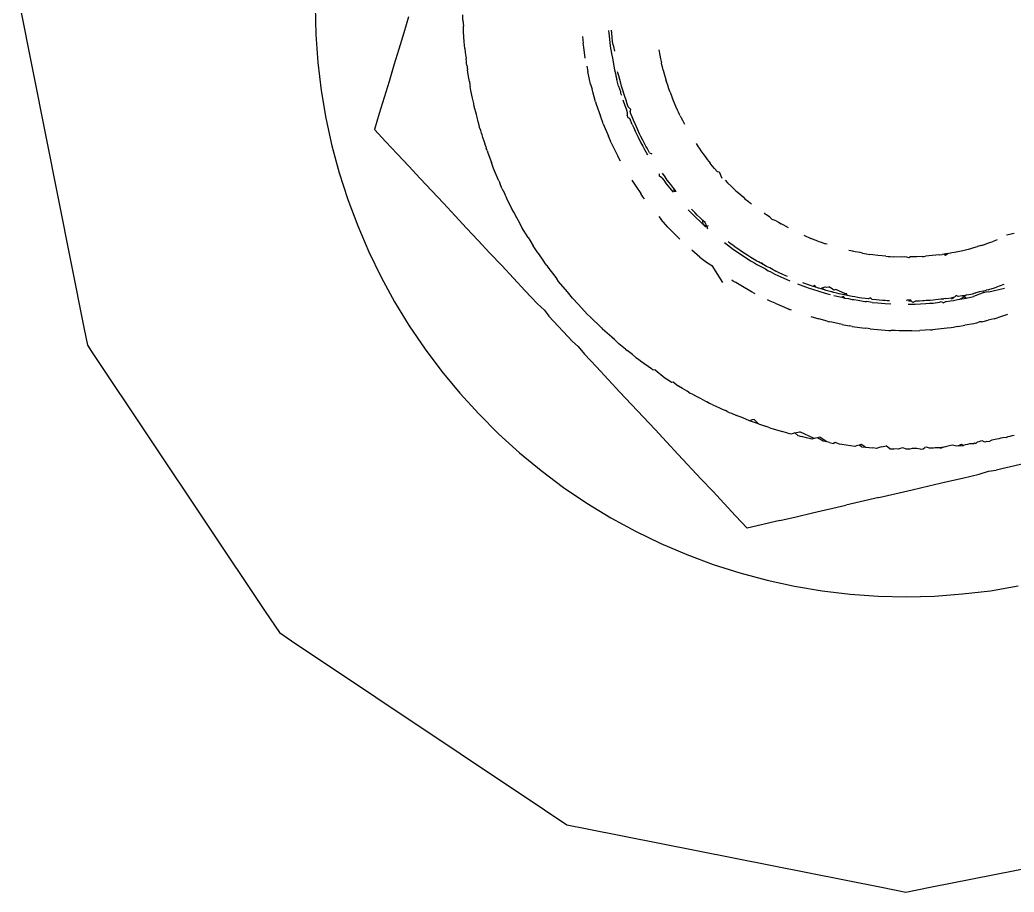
# Model space of a CAD drawing. Header units: millimetres. Extents: x -2916 to 2490, y 92 to 4100.
# Drawn here: x -1787.08 to -1770.25, y 1746.85 to 1761.62 of the extents above; entities that cross this region are included whole.
import ezdxf

# ---------------------------------------------------------------- set-up
doc = ezdxf.new("R2010")
doc.units = ezdxf.units.MM

msp = doc.modelspace()

# ---------------------------------------------------------------- linework, layer by layer
for p, q in [((-1787.082, 1761.851), (-1786, 1756.411)), ((-1782.082, 1761.843), (-1782.07, 1761.367)), ((-1780.5, 1761.669), (-1780.583, 1761.394)), ((-1779.583, 1761.611), (-1779.581, 1761.7)), ((-1779.583, 1761.611), (-1779.574, 1761.509)), ((-1780.583, 1761.394), (-1780.666, 1761.12)), ((-1779.569, 1761.416), (-1779.574, 1761.509)), ((-1779.562, 1761.243), (-1779.569, 1761.416)), ((-1777.114, 1761.437), (-1777.111, 1761.389)), ((-1777.111, 1761.389), (-1777.099, 1761.291)), ((-1777.061, 1761.389), (-1777.065, 1761.441)), ((-1777.053, 1761.319), (-1777.061, 1761.389)), ((-1782.07, 1761.367), (-1782.036, 1760.893)), ((-1779.548, 1761.133), (-1779.562, 1761.243)), ((-1777.555, 1761.334), (-1777.546, 1761.223)), ((-1777.536, 1761.153), (-1777.546, 1761.223)), ((-1777.099, 1761.291), (-1777.086, 1761.17)), ((-1777.047, 1761.259), (-1777.053, 1761.319)), ((-1777.041, 1761.208), (-1777.047, 1761.259)), ((-1777.026, 1761.168), (-1777.041, 1761.208)), ((-1780.666, 1761.12), (-1780.75, 1760.847)), ((-1779.548, 1761.133), (-1779.541, 1761.062)), ((-1779.541, 1761.062), (-1779.529, 1760.963)), ((-1777.509, 1760.968), (-1777.536, 1761.153)), ((-1777.086, 1761.17), (-1777.075, 1761.109)), ((-1777.075, 1761.109), (-1777.068, 1761.047)), ((-1777.068, 1761.047), (-1777.046, 1760.938)), ((-1777.007, 1761.085), (-1777.026, 1761.168)), ((-1776.264, 1761.108), (-1776.25, 1761.017)), ((-1782.036, 1760.893), (-1781.979, 1760.42)), ((-1779.521, 1760.905), (-1779.529, 1760.963)), ((-1779.523, 1760.877), (-1779.521, 1760.905)), ((-1779.515, 1760.851), (-1779.523, 1760.877)), ((-1777.046, 1760.938), (-1777.028, 1760.83)), ((-1776.25, 1761.017), (-1776.235, 1760.958)), ((-1776.235, 1760.958), (-1776.222, 1760.889)), ((-1776.211, 1760.851), (-1776.222, 1760.889)), ((-1780.75, 1760.847), (-1780.832, 1760.574)), ((-1779.515, 1760.851), (-1779.503, 1760.773)), ((-1779.492, 1760.691), (-1779.503, 1760.773)), ((-1777.486, 1760.832), (-1777.467, 1760.743)), ((-1777.437, 1760.607), (-1777.467, 1760.743)), ((-1777.028, 1760.83), (-1777.013, 1760.769)), ((-1777.013, 1760.769), (-1777.001, 1760.708)), ((-1777.001, 1760.708), (-1776.991, 1760.67)), ((-1776.94, 1760.67), (-1776.962, 1760.735)), ((-1776.205, 1760.824), (-1776.211, 1760.851)), ((-1776.19, 1760.762), (-1776.205, 1760.824)), ((-1776.19, 1760.762), (-1776.173, 1760.705)), ((-1776.173, 1760.705), (-1776.157, 1760.644)), ((-1780.832, 1760.574), (-1780.915, 1760.302)), ((-1779.482, 1760.632), (-1779.492, 1760.691)), ((-1779.472, 1760.571), (-1779.482, 1760.632)), ((-1779.472, 1760.571), (-1779.467, 1760.513)), ((-1777.421, 1760.53), (-1777.437, 1760.607)), ((-1776.991, 1760.67), (-1776.973, 1760.605)), ((-1776.947, 1760.495), (-1776.973, 1760.605)), ((-1776.908, 1760.542), (-1776.94, 1760.67)), ((-1776.894, 1760.493), (-1776.908, 1760.542)), ((-1776.157, 1760.644), (-1776.138, 1760.583)), ((-1776.115, 1760.511), (-1776.138, 1760.583)), ((-1781.979, 1760.42), (-1781.9, 1759.951)), ((-1779.467, 1760.513), (-1779.456, 1760.488)), ((-1779.445, 1760.422), (-1779.456, 1760.488)), ((-1779.418, 1760.292), (-1779.445, 1760.422)), ((-1777.421, 1760.53), (-1777.396, 1760.441)), ((-1777.383, 1760.396), (-1777.396, 1760.441)), ((-1777.336, 1760.228), (-1777.383, 1760.396)), ((-1776.947, 1760.495), (-1776.915, 1760.401)), ((-1776.915, 1760.401), (-1776.912, 1760.375)), ((-1776.912, 1760.375), (-1776.896, 1760.342)), ((-1776.868, 1760.407), (-1776.894, 1760.493)), ((-1776.857, 1760.367), (-1776.868, 1760.407)), ((-1776.841, 1760.318), (-1776.857, 1760.367)), ((-1776.093, 1760.45), (-1776.115, 1760.511)), ((-1776.075, 1760.395), (-1776.093, 1760.45)), ((-1776.075, 1760.395), (-1776.048, 1760.329)), ((-1780.915, 1760.302), (-1780.998, 1760.031)), ((-1779.396, 1760.198), (-1779.418, 1760.292)), ((-1779.392, 1760.152), (-1779.396, 1760.198)), ((-1777.336, 1760.228), (-1777.325, 1760.19)), ((-1776.872, 1760.26), (-1776.843, 1760.166)), ((-1776.82, 1760.257), (-1776.841, 1760.318)), ((-1776.799, 1760.194), (-1776.82, 1760.257)), ((-1776.048, 1760.329), (-1776.032, 1760.283)), ((-1775.997, 1760.204), (-1776.032, 1760.283)), ((-1775.978, 1760.152), (-1775.997, 1760.204)), ((-1780.998, 1760.031), (-1781.08, 1759.76)), ((-1779.354, 1760.016), (-1779.392, 1760.152)), ((-1777.325, 1760.19), (-1777.253, 1759.986)), ((-1776.843, 1760.166), (-1776.82, 1760.108)), ((-1776.82, 1760.108), (-1776.8, 1760.049)), ((-1776.8, 1760.049), (-1776.798, 1760.001)), ((-1776.782, 1760.145), (-1776.799, 1760.194)), ((-1776.739, 1760.098), (-1776.782, 1760.145)), ((-1776.751, 1760.064), (-1776.739, 1760.098)), ((-1776.736, 1760.023), (-1776.751, 1760.064)), ((-1775.946, 1760.085), (-1775.978, 1760.152)), ((-1775.931, 1760.053), (-1775.946, 1760.085)), ((-1775.92, 1760.026), (-1775.931, 1760.053)), ((-1775.904, 1759.992), (-1775.92, 1760.026)), ((-1781.9, 1759.951), (-1781.798, 1759.486)), ((-1779.343, 1759.971), (-1779.354, 1760.016)), ((-1779.321, 1759.888), (-1779.343, 1759.971)), ((-1779.304, 1759.834), (-1779.321, 1759.888)), ((-1777.221, 1759.894), (-1777.253, 1759.986)), ((-1777.208, 1759.858), (-1777.221, 1759.894)), ((-1777.208, 1759.858), (-1777.119, 1759.649)), ((-1776.785, 1759.96), (-1776.798, 1760.001)), ((-1776.757, 1759.947), (-1776.785, 1759.96)), ((-1776.716, 1759.845), (-1776.757, 1759.947)), ((-1776.726, 1759.999), (-1776.736, 1760.023)), ((-1776.717, 1759.975), (-1776.736, 1760.023)), ((-1776.717, 1759.975), (-1776.726, 1759.999)), ((-1776.693, 1759.919), (-1776.717, 1759.975)), ((-1776.666, 1759.854), (-1776.693, 1759.919)), ((-1775.904, 1759.992), (-1775.886, 1759.959)), ((-1775.886, 1759.959), (-1775.866, 1759.916)), ((-1775.866, 1759.916), (-1775.829, 1759.851)), ((-1781.08, 1759.76), (-1780.886, 1759.553)), ((-1779.3, 1759.796), (-1779.304, 1759.834)), ((-1779.279, 1759.742), (-1779.3, 1759.796)), ((-1779.266, 1759.701), (-1779.279, 1759.742)), ((-1779.256, 1759.668), (-1779.266, 1759.701)), ((-1776.716, 1759.845), (-1776.69, 1759.789)), ((-1776.69, 1759.789), (-1776.666, 1759.731)), ((-1776.645, 1759.807), (-1776.666, 1759.854)), ((-1776.666, 1759.731), (-1776.631, 1759.664)), ((-1776.626, 1759.766), (-1776.645, 1759.807)), ((-1776.59, 1759.688), (-1776.626, 1759.766)), ((-1780.886, 1759.553), (-1780.692, 1759.346)), ((-1779.244, 1759.625), (-1779.256, 1759.668)), ((-1779.217, 1759.544), (-1779.244, 1759.625)), ((-1779.194, 1759.471), (-1779.217, 1759.544)), ((-1777.085, 1759.569), (-1777.119, 1759.649)), ((-1777.07, 1759.533), (-1777.085, 1759.569)), ((-1777.07, 1759.533), (-1776.957, 1759.309)), ((-1776.631, 1759.664), (-1776.614, 1759.629)), ((-1776.614, 1759.629), (-1776.569, 1759.533)), ((-1776.567, 1759.641), (-1776.59, 1759.688)), ((-1776.569, 1759.533), (-1776.537, 1759.478)), ((-1776.537, 1759.582), (-1776.567, 1759.641)), ((-1776.508, 1759.525), (-1776.537, 1759.582)), ((-1776.495, 1759.502), (-1776.508, 1759.525)), ((-1776.484, 1759.479), (-1776.508, 1759.525)), ((-1775.635, 1759.524), (-1775.599, 1759.466)), ((-1781.798, 1759.486), (-1781.675, 1759.026)), ((-1779.194, 1759.471), (-1779.19, 1759.444)), ((-1779.171, 1759.406), (-1779.19, 1759.444)), ((-1779.171, 1759.406), (-1779.158, 1759.365)), ((-1779.158, 1759.365), (-1779.099, 1759.204)), ((-1776.537, 1759.478), (-1776.51, 1759.424)), ((-1776.51, 1759.424), (-1776.456, 1759.333)), ((-1776.484, 1759.479), (-1776.495, 1759.502)), ((-1776.463, 1759.442), (-1776.484, 1759.479)), ((-1776.42, 1759.364), (-1776.463, 1759.442)), ((-1776.42, 1759.364), (-1776.381, 1759.35)), ((-1775.599, 1759.466), (-1775.584, 1759.443)), ((-1775.584, 1759.443), (-1775.551, 1759.399)), ((-1775.551, 1759.399), (-1775.519, 1759.352)), ((-1780.692, 1759.346), (-1780.498, 1759.138)), ((-1779.064, 1759.098), (-1779.099, 1759.204)), ((-1776.915, 1759.226), (-1776.957, 1759.309)), ((-1775.519, 1759.352), (-1775.481, 1759.302)), ((-1775.481, 1759.302), (-1775.446, 1759.254)), ((-1775.446, 1759.254), (-1775.416, 1759.217)), ((-1775.416, 1759.217), (-1775.394, 1759.188)), ((-1775.359, 1759.145), (-1775.394, 1759.188)), ((-1781.675, 1759.026), (-1781.529, 1758.573)), ((-1780.498, 1759.138), (-1780.303, 1758.929)), ((-1778.994, 1758.94), (-1779.064, 1759.098)), ((-1776.16, 1758.96), (-1776.204, 1759.023)), ((-1775.32, 1759.101), (-1775.359, 1759.145)), ((-1775.279, 1759.051), (-1775.32, 1759.101)), ((-1775.279, 1759.051), (-1775.241, 1759.043)), ((-1775.241, 1759.043), (-1775.198, 1758.934)), ((-1780.303, 1758.929), (-1780.107, 1758.72)), ((-1778.972, 1758.89), (-1778.994, 1758.94)), ((-1778.972, 1758.89), (-1778.958, 1758.855)), ((-1778.92, 1758.759), (-1778.958, 1758.855)), ((-1776.724, 1758.902), (-1776.656, 1758.802)), ((-1776.251, 1758.972), (-1776.254, 1759.011)), ((-1776.211, 1758.944), (-1776.251, 1758.972)), ((-1776.211, 1758.944), (-1776.178, 1758.9)), ((-1776.178, 1758.9), (-1776.138, 1758.843)), ((-1776.122, 1758.905), (-1776.16, 1758.96)), ((-1776.091, 1758.864), (-1776.122, 1758.905)), ((-1776.063, 1758.828), (-1776.091, 1758.864)), ((-1775.142, 1758.905), (-1775.101, 1758.86)), ((-1775.101, 1758.86), (-1775.034, 1758.797)), ((-1780.107, 1758.72), (-1779.912, 1758.511)), ((-1778.92, 1758.759), (-1778.879, 1758.68)), ((-1778.879, 1758.68), (-1778.864, 1758.65)), ((-1776.656, 1758.802), (-1776.57, 1758.675)), ((-1776.138, 1758.843), (-1776.024, 1758.699)), ((-1776.011, 1758.759), (-1776.063, 1758.828)), ((-1775.973, 1758.712), (-1776.011, 1758.759)), ((-1775.998, 1758.706), (-1776.011, 1758.759)), ((-1775.973, 1758.712), (-1775.998, 1758.706)), ((-1775.002, 1758.763), (-1775.034, 1758.797)), ((-1775.002, 1758.763), (-1774.96, 1758.725)), ((-1774.96, 1758.725), (-1774.911, 1758.68)), ((-1774.911, 1758.68), (-1774.835, 1758.618)), ((-1781.529, 1758.573), (-1781.363, 1758.127)), ((-1779.912, 1758.511), (-1779.715, 1758.301)), ((-1778.864, 1758.65), (-1778.844, 1758.606)), ((-1778.76, 1758.427), (-1778.844, 1758.606)), ((-1776.535, 1758.623), (-1776.57, 1758.675)), ((-1776.508, 1758.588), (-1776.535, 1758.623)), ((-1774.835, 1758.618), (-1774.806, 1758.589)), ((-1774.806, 1758.589), (-1774.746, 1758.541)), ((-1774.746, 1758.541), (-1774.719, 1758.518)), ((-1774.719, 1758.518), (-1774.693, 1758.499)), ((-1778.72, 1758.361), (-1778.76, 1758.427)), ((-1778.67, 1758.265), (-1778.72, 1758.361)), ((-1775.766, 1758.401), (-1775.691, 1758.319)), ((-1775.672, 1758.373), (-1775.712, 1758.414)), ((-1775.65, 1758.348), (-1775.672, 1758.373)), ((-1775.613, 1758.312), (-1775.65, 1758.348)), ((-1774.484, 1758.347), (-1774.462, 1758.33)), ((-1779.715, 1758.301), (-1779.519, 1758.091)), ((-1778.62, 1758.175), (-1778.67, 1758.265)), ((-1778.584, 1758.104), (-1778.62, 1758.175)), ((-1776.266, 1758.285), (-1776.224, 1758.237)), ((-1776.111, 1758.109), (-1776.224, 1758.237)), ((-1775.691, 1758.319), (-1775.512, 1758.153)), ((-1775.566, 1758.266), (-1775.613, 1758.312)), ((-1775.519, 1758.22), (-1775.566, 1758.266)), ((-1775.512, 1758.153), (-1775.519, 1758.22)), ((-1775.482, 1758.185), (-1775.519, 1758.22)), ((-1775.453, 1758.121), (-1775.482, 1758.185)), ((-1774.439, 1758.316), (-1774.462, 1758.33)), ((-1774.384, 1758.279), (-1774.439, 1758.316)), ((-1774.348, 1758.237), (-1774.384, 1758.279)), ((-1774.28, 1758.214), (-1774.348, 1758.237)), ((-1774.28, 1758.214), (-1774.238, 1758.191)), ((-1774.238, 1758.191), (-1774.193, 1758.162)), ((-1781.363, 1758.127), (-1781.175, 1757.69)), ((-1779.519, 1758.091), (-1779.321, 1757.88)), ((-1778.476, 1757.931), (-1778.584, 1758.104)), ((-1776.085, 1758.08), (-1776.111, 1758.109)), ((-1776.027, 1758.021), (-1776.085, 1758.08)), ((-1775.984, 1757.979), (-1776.027, 1758.021)), ((-1775.453, 1758.121), (-1775.512, 1758.153)), ((-1775.512, 1758.153), (-1775.478, 1758.116)), ((-1775.478, 1758.116), (-1775.453, 1758.121)), ((-1775.428, 1758.127), (-1775.453, 1758.121)), ((-1775.453, 1758.121), (-1775.441, 1758.081)), ((-1774.16, 1758.144), (-1774.193, 1758.162)), ((-1774.069, 1758.098), (-1774.16, 1758.144)), ((-1779.321, 1757.88), (-1779.124, 1757.668)), ((-1778.476, 1757.931), (-1778.448, 1757.886)), ((-1778.448, 1757.886), (-1778.392, 1757.789)), ((-1775.929, 1757.924), (-1775.984, 1757.979)), ((-1775.909, 1757.904), (-1775.929, 1757.924)), ((-1775.155, 1757.845), (-1774.999, 1757.729)), ((-1775.06, 1757.835), (-1775.093, 1757.86)), ((-1773.808, 1757.97), (-1773.689, 1757.917)), ((-1773.619, 1757.889), (-1773.689, 1757.917)), ((-1773.574, 1757.872), (-1773.619, 1757.889)), ((-1773.574, 1757.872), (-1773.517, 1757.853)), ((-1773.517, 1757.853), (-1773.443, 1757.825)), ((-1770.75, 1757.816), (-1770.684, 1757.84)), ((-1770.684, 1757.84), (-1770.619, 1757.861)), ((-1770.537, 1757.893), (-1770.619, 1757.861)), ((-1770.248, 1758), (-1770.38, 1757.969)), ((-1781.175, 1757.69), (-1780.967, 1757.262)), ((-1778.323, 1757.692), (-1778.392, 1757.789)), ((-1778.299, 1757.656), (-1778.323, 1757.692)), ((-1775.57, 1757.599), (-1775.705, 1757.717)), ((-1775.007, 1757.797), (-1775.06, 1757.835)), ((-1774.954, 1757.758), (-1775.007, 1757.797)), ((-1774.999, 1757.729), (-1774.937, 1757.688)), ((-1774.912, 1757.729), (-1774.954, 1757.758)), ((-1774.937, 1757.688), (-1774.897, 1757.659)), ((-1774.886, 1757.712), (-1774.912, 1757.729)), ((-1774.847, 1757.685), (-1774.886, 1757.712)), ((-1774.803, 1757.656), (-1774.847, 1757.685)), ((-1773.415, 1757.818), (-1773.443, 1757.825)), ((-1773.012, 1757.704), (-1773.045, 1757.713)), ((-1772.986, 1757.7), (-1773.012, 1757.704)), ((-1772.938, 1757.689), (-1773.012, 1757.704)), ((-1772.938, 1757.689), (-1772.986, 1757.7)), ((-1772.857, 1757.676), (-1772.938, 1757.689)), ((-1772.818, 1757.666), (-1772.857, 1757.676)), ((-1771.377, 1757.66), (-1771.304, 1757.676)), ((-1771.304, 1757.676), (-1771.256, 1757.683)), ((-1771.256, 1757.683), (-1771.228, 1757.691)), ((-1771.228, 1757.691), (-1771.12, 1757.712)), ((-1771.12, 1757.712), (-1771.071, 1757.725)), ((-1771.071, 1757.725), (-1771.001, 1757.741)), ((-1771.071, 1757.725), (-1771.026, 1757.737)), ((-1771.026, 1757.737), (-1771.001, 1757.741)), ((-1771.001, 1757.741), (-1770.934, 1757.761)), ((-1770.934, 1757.761), (-1770.867, 1757.779)), ((-1770.813, 1757.795), (-1770.867, 1757.779)), ((-1770.813, 1757.795), (-1770.75, 1757.816)), ((-1770.813, 1757.795), (-1770.786, 1757.805)), ((-1770.786, 1757.805), (-1770.75, 1757.816)), ((-1779.124, 1757.668), (-1778.925, 1757.456)), ((-1778.223, 1757.548), (-1778.299, 1757.656)), ((-1778.186, 1757.484), (-1778.223, 1757.548)), ((-1775.57, 1757.599), (-1775.46, 1757.514)), ((-1775.46, 1757.514), (-1775.369, 1757.458)), ((-1774.897, 1757.659), (-1774.804, 1757.601)), ((-1774.804, 1757.601), (-1774.711, 1757.54)), ((-1774.759, 1757.629), (-1774.803, 1757.656)), ((-1774.706, 1757.596), (-1774.759, 1757.629)), ((-1774.711, 1757.54), (-1774.656, 1757.509)), ((-1774.648, 1757.56), (-1774.706, 1757.596)), ((-1774.656, 1757.509), (-1774.604, 1757.476)), ((-1774.603, 1757.534), (-1774.648, 1757.56)), ((-1774.578, 1757.519), (-1774.603, 1757.534)), ((-1774.549, 1757.503), (-1774.578, 1757.519)), ((-1774.489, 1757.469), (-1774.549, 1757.503)), ((-1774.515, 1757.498), (-1774.549, 1757.503)), ((-1772.818, 1757.666), (-1772.748, 1757.656)), ((-1772.748, 1757.656), (-1772.699, 1757.646)), ((-1772.642, 1757.64), (-1772.699, 1757.646)), ((-1772.559, 1757.628), (-1772.642, 1757.64)), ((-1772.485, 1757.622), (-1772.559, 1757.628)), ((-1772.42, 1757.615), (-1772.485, 1757.622)), ((-1772.42, 1757.615), (-1772.383, 1757.612)), ((-1772.383, 1757.612), (-1772.346, 1757.611)), ((-1772.346, 1757.611), (-1772.298, 1757.607)), ((-1772.159, 1757.602), (-1772.298, 1757.607)), ((-1772.11, 1757.603), (-1772.159, 1757.602)), ((-1772.065, 1757.601), (-1772.11, 1757.603)), ((-1772.03, 1757.586), (-1772.065, 1757.601)), ((-1772.001, 1757.604), (-1772.03, 1757.586)), ((-1771.934, 1757.607), (-1772.001, 1757.604)), ((-1771.897, 1757.605), (-1771.934, 1757.607)), ((-1771.807, 1757.612), (-1771.897, 1757.605)), ((-1771.807, 1757.612), (-1771.774, 1757.613)), ((-1771.774, 1757.613), (-1771.748, 1757.615)), ((-1771.692, 1757.621), (-1771.748, 1757.615)), ((-1771.636, 1757.625), (-1771.692, 1757.621)), ((-1771.575, 1757.633), (-1771.636, 1757.625)), ((-1771.514, 1757.64), (-1771.575, 1757.633)), ((-1771.514, 1757.64), (-1771.468, 1757.647)), ((-1771.432, 1757.651), (-1771.468, 1757.647)), ((-1771.377, 1757.66), (-1771.432, 1757.651)), ((-1771.432, 1757.651), (-1771.412, 1757.631)), ((-1771.412, 1757.631), (-1771.377, 1757.66)), ((-1778.925, 1757.456), (-1778.726, 1757.244)), ((-1778.161, 1757.458), (-1778.186, 1757.484)), ((-1778.161, 1757.458), (-1778.142, 1757.432)), ((-1778.142, 1757.432), (-1777.99, 1757.232)), ((-1775.369, 1757.458), (-1775.184, 1757.172)), ((-1774.604, 1757.476), (-1774.46, 1757.4)), ((-1774.489, 1757.469), (-1774.515, 1757.498)), ((-1774.444, 1757.444), (-1774.489, 1757.469)), ((-1774.46, 1757.4), (-1774.411, 1757.37)), ((-1774.388, 1757.416), (-1774.444, 1757.444)), ((-1774.411, 1757.37), (-1774.382, 1757.358)), ((-1774.327, 1757.384), (-1774.388, 1757.416)), ((-1774.382, 1757.358), (-1774.3, 1757.314)), ((-1774.304, 1757.373), (-1774.327, 1757.384)), ((-1774.281, 1757.361), (-1774.327, 1757.384)), ((-1774.304, 1757.373), (-1774.281, 1757.361)), ((-1774.226, 1757.334), (-1774.281, 1757.361)), ((-1774.163, 1757.305), (-1774.226, 1757.334)), ((-1780.967, 1757.262), (-1780.738, 1756.844)), ((-1778.726, 1757.244), (-1778.527, 1757.03)), ((-1777.964, 1757.19), (-1777.99, 1757.232)), ((-1777.811, 1757.011), (-1777.964, 1757.19)), ((-1774.998, 1757.188), (-1775.028, 1757.208)), ((-1774.963, 1757.168), (-1774.998, 1757.188)), ((-1774.878, 1757.118), (-1774.963, 1757.168)), ((-1774.3, 1757.314), (-1774.199, 1757.269)), ((-1774.199, 1757.269), (-1774.1, 1757.222)), ((-1774.116, 1757.284), (-1774.163, 1757.305)), ((-1774.084, 1757.271), (-1774.116, 1757.284)), ((-1774.1, 1757.222), (-1774.044, 1757.2)), ((-1773.777, 1757.148), (-1773.825, 1757.165)), ((-1778.527, 1757.03), (-1778.327, 1756.817)), ((-1777.728, 1756.907), (-1777.811, 1757.011)), ((-1774.693, 1757.011), (-1774.878, 1757.118)), ((-1774.633, 1756.981), (-1774.693, 1757.011)), ((-1773.915, 1757.148), (-1773.779, 1757.095)), ((-1773.779, 1757.095), (-1773.72, 1757.076)), ((-1773.75, 1757.139), (-1773.777, 1757.148)), ((-1773.716, 1757.127), (-1773.75, 1757.139)), ((-1773.72, 1757.076), (-1773.661, 1757.055)), ((-1773.653, 1757.105), (-1773.716, 1757.127)), ((-1773.661, 1757.055), (-1773.557, 1757.024)), ((-1773.629, 1757.123), (-1773.653, 1757.105)), ((-1773.604, 1757.089), (-1773.653, 1757.105)), ((-1773.604, 1757.089), (-1773.629, 1757.123)), ((-1773.561, 1757.075), (-1773.604, 1757.089)), ((-1773.516, 1757.062), (-1773.561, 1757.075)), ((-1773.557, 1757.024), (-1773.45, 1756.99)), ((-1773.495, 1757.081), (-1773.516, 1757.062)), ((-1773.479, 1757.05), (-1773.516, 1757.062)), ((-1773.495, 1757.081), (-1773.449, 1757.096)), ((-1773.479, 1757.05), (-1773.495, 1757.081)), ((-1773.454, 1757.044), (-1773.479, 1757.05)), ((-1773.429, 1757.036), (-1773.479, 1757.05)), ((-1773.429, 1757.036), (-1773.454, 1757.044)), ((-1773.449, 1757.096), (-1773.42, 1757.089)), ((-1773.366, 1757.02), (-1773.429, 1757.036)), ((-1773.42, 1757.089), (-1773.386, 1757.1)), ((-1773.329, 1757.062), (-1773.386, 1757.1)), ((-1773.329, 1757.01), (-1773.366, 1757.02)), ((-1773.302, 1757.003), (-1773.366, 1757.02)), ((-1773.3, 1757.042), (-1773.329, 1757.062)), ((-1773.302, 1757.003), (-1773.329, 1757.01)), ((-1773.252, 1756.99), (-1773.302, 1757.003)), ((-1773.267, 1757.05), (-1773.3, 1757.042)), ((-1773.106, 1756.981), (-1773.267, 1757.05)), ((-1770.762, 1756.999), (-1770.939, 1756.933)), ((-1770.835, 1757.01), (-1770.9, 1756.993)), ((-1770.773, 1757.026), (-1770.835, 1757.01)), ((-1770.773, 1757.026), (-1770.724, 1757.04)), ((-1770.762, 1756.999), (-1770.723, 1757.011)), ((-1770.684, 1757.048), (-1770.724, 1757.04)), ((-1770.676, 1757.007), (-1770.723, 1757.011)), ((-1770.684, 1757.048), (-1770.658, 1757.059)), ((-1770.606, 1757.022), (-1770.676, 1757.007)), ((-1770.658, 1757.059), (-1770.598, 1757.077)), ((-1770.411, 1757.069), (-1770.606, 1757.022)), ((-1770.598, 1757.077), (-1770.549, 1757.092)), ((-1770.424, 1757.134), (-1770.549, 1757.092)), ((-1780.738, 1756.844), (-1780.49, 1756.438)), ((-1777.624, 1756.798), (-1777.728, 1756.907)), ((-1774.377, 1756.853), (-1774.422, 1756.876)), ((-1774.293, 1756.818), (-1774.377, 1756.853)), ((-1773.45, 1756.99), (-1773.362, 1756.967)), ((-1773.301, 1756.952), (-1773.165, 1756.92)), ((-1773.21, 1756.981), (-1773.252, 1756.99)), ((-1773.124, 1756.961), (-1773.21, 1756.981)), ((-1773.165, 1756.92), (-1773.146, 1756.938)), ((-1773.165, 1756.92), (-1773.116, 1756.908)), ((-1773.116, 1756.908), (-1773.146, 1756.938)), ((-1773.106, 1756.981), (-1773.124, 1756.961)), ((-1773.074, 1756.951), (-1773.124, 1756.961)), ((-1773.116, 1756.908), (-1773.054, 1756.898)), ((-1773.079, 1756.98), (-1773.106, 1756.981)), ((-1773.074, 1756.951), (-1773.079, 1756.98)), ((-1772.994, 1756.936), (-1773.074, 1756.951)), ((-1773.054, 1756.898), (-1772.993, 1756.884)), ((-1772.945, 1756.927), (-1772.994, 1756.936)), ((-1772.993, 1756.884), (-1772.963, 1756.88)), ((-1772.963, 1756.88), (-1772.89, 1756.869)), ((-1772.894, 1756.918), (-1772.945, 1756.927)), ((-1772.866, 1756.913), (-1772.894, 1756.918)), ((-1772.89, 1756.869), (-1772.776, 1756.849)), ((-1772.829, 1756.908), (-1772.866, 1756.913)), ((-1772.765, 1756.898), (-1772.829, 1756.908)), ((-1772.776, 1756.849), (-1772.748, 1756.848)), ((-1772.714, 1756.892), (-1772.765, 1756.898)), ((-1772.652, 1756.834), (-1772.748, 1756.848)), ((-1772.683, 1756.909), (-1772.714, 1756.892)), ((-1772.655, 1756.885), (-1772.683, 1756.909)), ((-1772.583, 1756.877), (-1772.655, 1756.885)), ((-1772.652, 1756.834), (-1772.556, 1756.826)), ((-1772.532, 1756.872), (-1772.583, 1756.877)), ((-1772.48, 1756.868), (-1772.532, 1756.872)), ((-1772.43, 1756.864), (-1772.48, 1756.868)), ((-1772.401, 1756.862), (-1772.43, 1756.864)), ((-1772.359, 1756.86), (-1772.401, 1756.862)), ((-1772.064, 1756.86), (-1772.054, 1756.884)), ((-1772.054, 1756.884), (-1772.003, 1756.878)), ((-1771.985, 1756.852), (-1772.036, 1756.852)), ((-1771.985, 1756.852), (-1772.003, 1756.878)), ((-1771.967, 1756.832), (-1771.985, 1756.852)), ((-1771.92, 1756.855), (-1771.967, 1756.832)), ((-1771.854, 1756.857), (-1771.92, 1756.855)), ((-1771.802, 1756.859), (-1771.854, 1756.857)), ((-1771.774, 1756.862), (-1771.802, 1756.859)), ((-1771.737, 1756.864), (-1771.774, 1756.862)), ((-1771.671, 1756.868), (-1771.737, 1756.864)), ((-1771.62, 1756.873), (-1771.671, 1756.868)), ((-1771.534, 1756.882), (-1771.62, 1756.873)), ((-1771.619, 1756.823), (-1771.511, 1756.836)), ((-1771.49, 1756.887), (-1771.534, 1756.882)), ((-1771.511, 1756.836), (-1771.482, 1756.851)), ((-1771.439, 1756.893), (-1771.49, 1756.887)), ((-1771.464, 1756.89), (-1771.49, 1756.887)), ((-1771.482, 1756.851), (-1771.444, 1756.829)), ((-1771.464, 1756.89), (-1771.439, 1756.893)), ((-1771.4, 1756.848), (-1771.444, 1756.829)), ((-1771.407, 1756.898), (-1771.439, 1756.893)), ((-1771.407, 1756.898), (-1771.309, 1756.912)), ((-1771.4, 1756.848), (-1771.327, 1756.86)), ((-1771.327, 1756.86), (-1771.277, 1756.866)), ((-1771.258, 1756.92), (-1771.309, 1756.912)), ((-1771.293, 1756.891), (-1771.309, 1756.912)), ((-1771.284, 1756.916), (-1771.293, 1756.891)), ((-1771.258, 1756.92), (-1771.284, 1756.916)), ((-1771.277, 1756.866), (-1771.208, 1756.884)), ((-1771.233, 1756.948), (-1771.258, 1756.92)), ((-1771.194, 1756.932), (-1771.233, 1756.948)), ((-1771.208, 1756.884), (-1771.169, 1756.887)), ((-1771.129, 1756.943), (-1771.194, 1756.932)), ((-1771.169, 1756.887), (-1771.093, 1756.927)), ((-1771.169, 1756.887), (-1771.061, 1756.906)), ((-1771.078, 1756.953), (-1771.129, 1756.943)), ((-1771.093, 1756.927), (-1771.129, 1756.943)), ((-1771.078, 1756.953), (-1771.093, 1756.927)), ((-1771.061, 1756.906), (-1771.093, 1756.927)), ((-1771.048, 1756.96), (-1771.078, 1756.953)), ((-1771.061, 1756.906), (-1770.939, 1756.933)), ((-1771.048, 1756.96), (-1770.95, 1756.981)), ((-1770.9, 1756.993), (-1770.95, 1756.981)), ((-1770.95, 1756.981), (-1770.925, 1756.988)), ((-1770.925, 1756.988), (-1770.9, 1756.993)), ((-1778.327, 1756.817), (-1778.203, 1756.7)), ((-1778.203, 1756.7), (-1778.126, 1756.602)), ((-1777.624, 1756.798), (-1777.479, 1756.636)), ((-1774.293, 1756.818), (-1774.178, 1756.769)), ((-1774.178, 1756.769), (-1774.087, 1756.731)), ((-1774.087, 1756.731), (-1774.023, 1756.706)), ((-1774.087, 1756.731), (-1774.052, 1756.716)), ((-1774.052, 1756.716), (-1774.023, 1756.706)), ((-1772.556, 1756.826), (-1772.433, 1756.814)), ((-1772.433, 1756.814), (-1772.336, 1756.809)), ((-1772.041, 1756.804), (-1771.964, 1756.803)), ((-1771.964, 1756.803), (-1771.923, 1756.805)), ((-1771.923, 1756.805), (-1771.837, 1756.81)), ((-1771.837, 1756.81), (-1771.744, 1756.813)), ((-1771.744, 1756.813), (-1771.681, 1756.819)), ((-1771.681, 1756.819), (-1771.619, 1756.823)), ((-1778.126, 1756.602), (-1777.724, 1756.172)), ((-1777.429, 1756.592), (-1777.479, 1756.636)), ((-1777.429, 1756.592), (-1777.238, 1756.405)), ((-1773.691, 1756.593), (-1773.556, 1756.555)), ((-1773.417, 1756.517), (-1773.556, 1756.555)), ((-1773.417, 1756.517), (-1773.38, 1756.507)), ((-1773.335, 1756.497), (-1773.38, 1756.507)), ((-1773.163, 1756.461), (-1773.335, 1756.497)), ((-1770.838, 1756.507), (-1770.888, 1756.484)), ((-1770.797, 1756.506), (-1770.838, 1756.507)), ((-1770.797, 1756.506), (-1770.691, 1756.533)), ((-1770.59, 1756.558), (-1770.691, 1756.533)), ((-1770.59, 1756.558), (-1770.458, 1756.6)), ((-1770.458, 1756.6), (-1770.354, 1756.633)), ((-1786, 1756.411), (-1785.94, 1756.111)), ((-1780.49, 1756.438), (-1780.223, 1756.044)), ((-1777.238, 1756.405), (-1777.216, 1756.378)), ((-1777.062, 1756.243), (-1777.216, 1756.378)), ((-1773.163, 1756.461), (-1773.072, 1756.442)), ((-1773.072, 1756.442), (-1773.034, 1756.435)), ((-1772.99, 1756.428), (-1773.034, 1756.435)), ((-1772.99, 1756.428), (-1772.769, 1756.397)), ((-1772.723, 1756.39), (-1772.769, 1756.397)), ((-1772.685, 1756.385), (-1772.723, 1756.39)), ((-1772.685, 1756.385), (-1772.372, 1756.36)), ((-1772.372, 1756.36), (-1772.334, 1756.357)), ((-1772.263, 1756.357), (-1772.334, 1756.357)), ((-1772.195, 1756.355), (-1772.263, 1756.357)), ((-1772.129, 1756.354), (-1772.195, 1756.355)), ((-1771.981, 1756.352), (-1772.129, 1756.354)), ((-1771.981, 1756.352), (-1771.843, 1756.359)), ((-1771.667, 1756.368), (-1771.843, 1756.359)), ((-1771.667, 1756.368), (-1771.629, 1756.37)), ((-1771.586, 1756.375), (-1771.629, 1756.37)), ((-1771.381, 1756.399), (-1771.586, 1756.375)), ((-1771.316, 1756.406), (-1771.381, 1756.399)), ((-1771.279, 1756.41), (-1771.316, 1756.406)), ((-1771.202, 1756.424), (-1771.279, 1756.41)), ((-1771.202, 1756.424), (-1771.083, 1756.446)), ((-1770.932, 1756.473), (-1771.083, 1756.446)), ((-1770.888, 1756.484), (-1770.932, 1756.473)), ((-1777.724, 1756.172), (-1777.631, 1756.089)), ((-1777.016, 1756.203), (-1777.062, 1756.243)), ((-1777.062, 1756.243), (-1777.036, 1756.22)), ((-1777.016, 1756.203), (-1777.036, 1756.22)), ((-1776.942, 1756.132), (-1777.016, 1756.203)), ((-1785.94, 1756.111), (-1785.867, 1756.001)), ((-1785.867, 1756.001), (-1782.927, 1751.602)), ((-1780.223, 1756.044), (-1779.938, 1755.663)), ((-1777.631, 1756.089), (-1777.523, 1755.957)), ((-1776.827, 1756.043), (-1776.942, 1756.132)), ((-1776.827, 1756.043), (-1776.798, 1756.02)), ((-1776.713, 1755.954), (-1776.798, 1756.02)), ((-1777.523, 1755.957), (-1777.322, 1755.742)), ((-1776.713, 1755.954), (-1776.655, 1755.901)), ((-1776.655, 1755.901), (-1776.611, 1755.873)), ((-1776.611, 1755.873), (-1776.574, 1755.846)), ((-1776.574, 1755.846), (-1776.39, 1755.712)), ((-1779.938, 1755.663), (-1779.634, 1755.297)), ((-1777.322, 1755.742), (-1777.122, 1755.529)), ((-1776.39, 1755.712), (-1776.358, 1755.684)), ((-1776.329, 1755.694), (-1776.358, 1755.684)), ((-1776.329, 1755.694), (-1776.163, 1755.559)), ((-1777.122, 1755.529), (-1776.925, 1755.317)), ((-1776.163, 1755.559), (-1776.107, 1755.523)), ((-1776.107, 1755.523), (-1776.05, 1755.481)), ((-1776.05, 1755.481), (-1776.022, 1755.491)), ((-1776.022, 1755.491), (-1775.93, 1755.414)), ((-1776.925, 1755.317), (-1776.725, 1755.103)), ((-1775.865, 1755.375), (-1775.93, 1755.414)), ((-1775.784, 1755.33), (-1775.865, 1755.375)), ((-1775.732, 1755.294), (-1775.784, 1755.33)), ((-1779.634, 1755.297), (-1779.314, 1754.945)), ((-1775.693, 1755.278), (-1775.732, 1755.294)), ((-1775.693, 1755.278), (-1775.654, 1755.257)), ((-1775.617, 1755.237), (-1775.654, 1755.257)), ((-1775.538, 1755.196), (-1775.617, 1755.237)), ((-1775.538, 1755.196), (-1775.45, 1755.15)), ((-1775.406, 1755.123), (-1775.45, 1755.15)), ((-1776.725, 1755.103), (-1776.329, 1754.681)), ((-1775.364, 1755.108), (-1775.406, 1755.123)), ((-1775.364, 1755.108), (-1775.288, 1755.072)), ((-1775.288, 1755.072), (-1775.237, 1755.047)), ((-1775.237, 1755.047), (-1775.203, 1755.032)), ((-1775.203, 1755.032), (-1775.136, 1755.002)), ((-1775.107, 1754.988), (-1775.136, 1755.002)), ((-1775.107, 1754.988), (-1775.072, 1754.968)), ((-1779.314, 1754.945), (-1778.977, 1754.608)), ((-1775.072, 1754.968), (-1775.032, 1754.957)), ((-1775.032, 1754.957), (-1774.952, 1754.922)), ((-1774.845, 1754.879), (-1774.952, 1754.922)), ((-1774.731, 1754.83), (-1774.845, 1754.879)), ((-1774.685, 1754.844), (-1774.731, 1754.83)), ((-1774.579, 1754.779), (-1774.731, 1754.83)), ((-1774.651, 1754.852), (-1774.685, 1754.844)), ((-1774.651, 1754.852), (-1774.579, 1754.779)), ((-1776.329, 1754.681), (-1776.135, 1754.473)), ((-1774.579, 1754.779), (-1774.439, 1754.731)), ((-1774.383, 1754.708), (-1774.439, 1754.731)), ((-1774.383, 1754.708), (-1774.31, 1754.69)), ((-1774.31, 1754.69), (-1774.211, 1754.66)), ((-1774.211, 1754.66), (-1774.177, 1754.65)), ((-1774.03, 1754.604), (-1774.177, 1754.65)), ((-1773.962, 1754.624), (-1773.88, 1754.643)), ((-1773.637, 1754.529), (-1773.88, 1754.643)), ((-1778.977, 1754.608), (-1778.625, 1754.289)), ((-1776.135, 1754.473), (-1775.936, 1754.261)), ((-1773.991, 1754.617), (-1774.03, 1754.604)), ((-1773.962, 1754.624), (-1773.991, 1754.617)), ((-1773.913, 1754.578), (-1773.962, 1754.624)), ((-1773.913, 1754.578), (-1773.85, 1754.562)), ((-1773.762, 1754.542), (-1773.85, 1754.562)), ((-1773.672, 1754.517), (-1773.762, 1754.542)), ((-1773.637, 1754.529), (-1773.672, 1754.517)), ((-1773.611, 1754.536), (-1773.637, 1754.529)), ((-1773.577, 1754.543), (-1773.611, 1754.536)), ((-1773.536, 1754.553), (-1773.577, 1754.543)), ((-1773.484, 1754.484), (-1773.577, 1754.543)), ((-1773.418, 1754.472), (-1773.536, 1754.553)), ((-1773.418, 1754.472), (-1773.484, 1754.484)), ((-1773.377, 1754.464), (-1773.418, 1754.472)), ((-1770.847, 1754.476), (-1770.873, 1754.47)), ((-1770.819, 1754.482), (-1770.847, 1754.476)), ((-1770.79, 1754.489), (-1770.819, 1754.482)), ((-1770.744, 1754.467), (-1770.79, 1754.489)), ((-1770.718, 1754.478), (-1770.744, 1754.467)), ((-1770.718, 1754.478), (-1770.662, 1754.487)), ((-1770.627, 1754.499), (-1770.662, 1754.487)), ((-1770.6, 1754.505), (-1770.627, 1754.499)), ((-1770.571, 1754.512), (-1770.6, 1754.505)), ((-1770.54, 1754.519), (-1770.571, 1754.512)), ((-1770.507, 1754.527), (-1770.54, 1754.519)), ((-1770.473, 1754.535), (-1770.507, 1754.527)), ((-1770.439, 1754.543), (-1770.473, 1754.535)), ((-1770.384, 1754.546), (-1770.439, 1754.543)), ((-1770.384, 1754.546), (-1770.351, 1754.563)), ((-1770.351, 1754.563), (-1770.316, 1754.571)), ((-1770.316, 1754.571), (-1770.282, 1754.579)), ((-1770.282, 1754.579), (-1770.249, 1754.587)), ((-1773.377, 1754.464), (-1773.31, 1754.448)), ((-1773.279, 1754.46), (-1773.31, 1754.448)), ((-1773.204, 1754.436), (-1773.279, 1754.46)), ((-1773.166, 1754.431), (-1773.204, 1754.436)), ((-1772.945, 1754.396), (-1773.166, 1754.431)), ((-1772.918, 1754.407), (-1772.945, 1754.396)), ((-1772.871, 1754.418), (-1772.918, 1754.407)), ((-1772.839, 1754.426), (-1772.871, 1754.418)), ((-1772.834, 1754.389), (-1772.871, 1754.418)), ((-1772.763, 1754.382), (-1772.839, 1754.426)), ((-1772.834, 1754.389), (-1772.763, 1754.382)), ((-1772.763, 1754.382), (-1772.64, 1754.372)), ((-1772.578, 1754.363), (-1772.64, 1754.372)), ((-1772.537, 1754.377), (-1772.578, 1754.363)), ((-1772.487, 1754.389), (-1772.537, 1754.377)), ((-1772.487, 1754.389), (-1772.417, 1754.405)), ((-1772.356, 1754.356), (-1772.417, 1754.405)), ((-1772.356, 1754.356), (-1772.287, 1754.354)), ((-1772.21, 1754.348), (-1772.287, 1754.354)), ((-1772.176, 1754.36), (-1772.21, 1754.348)), ((-1772.134, 1754.37), (-1772.176, 1754.36)), ((-1772.073, 1754.351), (-1772.134, 1754.37)), ((-1772.013, 1754.352), (-1772.073, 1754.351)), ((-1771.974, 1754.359), (-1772.013, 1754.352)), ((-1771.94, 1754.361), (-1771.974, 1754.359)), ((-1771.899, 1754.361), (-1771.94, 1754.361)), ((-1771.842, 1754.35), (-1771.899, 1754.361)), ((-1771.842, 1754.35), (-1771.789, 1754.357)), ((-1771.789, 1754.357), (-1771.759, 1754.375)), ((-1771.734, 1754.381), (-1771.759, 1754.375)), ((-1771.68, 1754.365), (-1771.734, 1754.381)), ((-1771.614, 1754.367), (-1771.68, 1754.365)), ((-1771.586, 1754.373), (-1771.614, 1754.367)), ((-1771.534, 1754.372), (-1771.586, 1754.373)), ((-1771.506, 1754.374), (-1771.534, 1754.372)), ((-1771.442, 1754.384), (-1771.506, 1754.374)), ((-1771.506, 1754.374), (-1771.474, 1754.371)), ((-1771.442, 1754.384), (-1771.474, 1754.371)), ((-1771.412, 1754.391), (-1771.442, 1754.384)), ((-1771.372, 1754.4), (-1771.412, 1754.391)), ((-1771.322, 1754.412), (-1771.372, 1754.4)), ((-1771.294, 1754.418), (-1771.322, 1754.412)), ((-1771.223, 1754.401), (-1771.294, 1754.418)), ((-1771.194, 1754.404), (-1771.223, 1754.401)), ((-1771.194, 1754.404), (-1771.14, 1754.435)), ((-1771.194, 1754.404), (-1771.108, 1754.41)), ((-1771.14, 1754.435), (-1771.108, 1754.41)), ((-1771.078, 1754.422), (-1771.108, 1754.41)), ((-1771.04, 1754.431), (-1771.078, 1754.422)), ((-1771.007, 1754.439), (-1771.04, 1754.431)), ((-1770.942, 1754.439), (-1771.007, 1754.439)), ((-1770.942, 1754.439), (-1770.923, 1754.458)), ((-1770.923, 1754.458), (-1770.898, 1754.446)), ((-1770.898, 1754.446), (-1770.873, 1754.47)), ((-1778.625, 1754.289), (-1778.257, 1753.986)), ((-1775.936, 1754.261), (-1775.546, 1753.843)), ((-1769.899, 1754.146), (-1770.556, 1753.993)), ((-1778.257, 1753.986), (-1777.876, 1753.701)), ((-1770.841, 1753.927), (-1770.681, 1753.975)), ((-1770.681, 1753.975), (-1770.556, 1753.993)), ((-1775.546, 1753.843), (-1775.352, 1753.636)), ((-1771.408, 1753.795), (-1771.125, 1753.861)), ((-1771.125, 1753.861), (-1770.841, 1753.927)), ((-1777.876, 1753.701), (-1777.482, 1753.434)), ((-1775.352, 1753.636), (-1775.157, 1753.427)), ((-1772.538, 1753.532), (-1771.974, 1753.663)), ((-1771.974, 1753.663), (-1771.691, 1753.729)), ((-1771.691, 1753.729), (-1771.408, 1753.795)), ((-1772.538, 1753.532), (-1773.1, 1753.402)), ((-1777.482, 1753.434), (-1777.075, 1753.187)), ((-1775.157, 1753.427), (-1774.964, 1753.221)), ((-1773.661, 1753.271), (-1773.1, 1753.402)), ((-1777.075, 1753.187), (-1776.657, 1752.959)), ((-1774.964, 1753.221), (-1774.77, 1753.014)), ((-1774.218, 1753.142), (-1774.77, 1753.014)), ((-1774.218, 1753.142), (-1773.94, 1753.206)), ((-1773.94, 1753.206), (-1773.661, 1753.271)), ((-1776.657, 1752.959), (-1776.229, 1752.752)), ((-1776.229, 1752.752), (-1775.791, 1752.565)), ((-1775.791, 1752.565), (-1775.345, 1752.399)), ((-1775.345, 1752.399), (-1774.892, 1752.254)), ((-1774.892, 1752.254), (-1774.432, 1752.131)), ((-1774.432, 1752.131), (-1773.967, 1752.031)), ((-1773.967, 1752.031), (-1773.497, 1751.952)), ((-1773.497, 1751.952), (-1773.024, 1751.896)), ((-1771.123, 1751.898), (-1770.651, 1751.954)), ((-1770.651, 1751.954), (-1770.182, 1752.034)), ((-1773.024, 1751.896), (-1772.55, 1751.862)), ((-1772.55, 1751.862), (-1772.074, 1751.851)), ((-1772.074, 1751.851), (-1771.598, 1751.863)), ((-1771.598, 1751.863), (-1771.123, 1751.898)), ((-1782.927, 1751.602), (-1782.689, 1751.245)), ((-1782.689, 1751.245), (-1782.481, 1751.106)), ((-1782.481, 1751.106), (-1778.201, 1748.246)), ((-1778.201, 1748.246), (-1777.822, 1747.993)), ((-1777.822, 1747.993), (-1777.48, 1747.925)), ((-1777.48, 1747.925), (-1772.495, 1746.934)), ((-1771.669, 1746.934), (-1766.684, 1747.925)), ((-1772.495, 1746.934), (-1772.082, 1746.851)), ((-1772.082, 1746.851), (-1771.669, 1746.934))]:
    msp.add_line(p, q)

doc.saveas('drawing.dxf')
